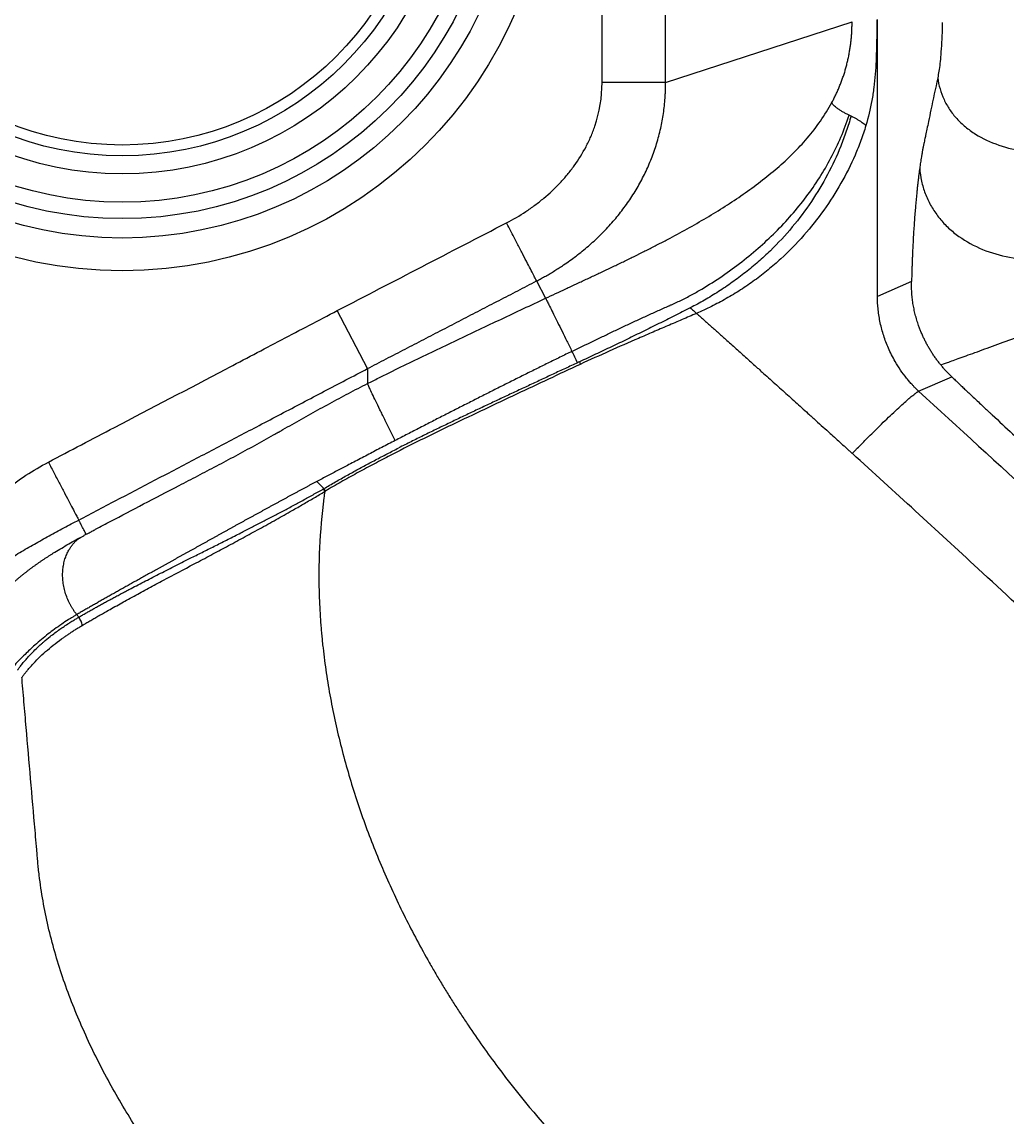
# Model space of a CAD drawing. Header units: inches. Extents: x 2 to 86, y -22 to 129.
# Drawn here: x 15.39 to 30.45, y 24.72 to 41.46 of the extents above; entities that cross this region are included whole.
import ezdxf

# ---------------------------------------------------------------- set-up
doc = ezdxf.new("R2010")
doc.units = ezdxf.units.IN
doc.header["$MEASUREMENT"] = 0
for name, color, linetype in [('1', 4, 'Continuous'), ('BDIM_CYAN', 4, 'Continuous'), ('DIM', 3, 'Continuous')]:
    doc.layers.add(name, color=color, linetype=linetype)

# ---------------------------------------------------------------- blocks, each defined once
blk = doc.blocks.new('1276401')
at = {"layer": '1'}
for p, q in [((-0.975, 0.125), (0.975, 0.125)), ((-0.975, -0.125), (0.975, -0.125))]:
    blk.add_line(p, q, dxfattribs=at)
at = {"layer": '1', "linetype": 'Continuous'}
for radius in [6.546, 6.046, 5.75, 4.625]:
    blk.add_circle((0, 0), radius, dxfattribs=at)
at = {"layer": '1', "color": 3, "linetype": 'Continuous'}
for radius in [5.5, 5.065, 4.791]:
    blk.add_circle((0, 0), radius, dxfattribs=at)
at = {"layer": '1'}
blk.add_circle((0, 0), 1.444, dxfattribs=at)
for start, end in [(172.6927, 187.3073), (352.6927, 7.3073)]:
    blk.add_arc((0, 0), 0.983, start, end, dxfattribs=at)
blk = doc.blocks.new('2026 RHYTHM')
at = {"layer": 'BDIM_CYAN', "color": 3}
for p, q in [((22.859, 39.552), (22.859, 45.186)), ((22.859, 39.552), (25.709, 40.476)), ((20.888, 36.517), (21.026, 36.253)), ((26.619, 36.508), (26.097, 36.279)), ((18.304, 35.177), (17.841, 36.063)), ((23.236, 36.106), (23.234, 36.105)), ((18.304, 35.177), (18.304, 34.948)), ((26.727, 34.83), (27.233, 35.053)), ((17.529, 33.451), (17.637, 33.343))]:
    blk.add_line(p, q, dxfattribs=at)
at = {"layer": 'BDIM_CYAN', "color": 3, "flags": 128}
for points in [[(21.888, 39.552), (21.888, 43.186), (21.888, 45.186)], [(21.544, 35.28), (21.529, 35.273), (21.514, 35.266)], [(17.637, 33.343), (17.633, 33.341), (17.627, 33.337)]]:
    blk.add_lwpolyline(points, dxfattribs=at)
at = {"layer": 'BDIM_CYAN', "color": 3}
for points, knots in [([(25.401, 39.244), (25.406, 39.254), (25.416, 39.273), (25.431, 39.302), (25.446, 39.331), (25.46, 39.36), (25.474, 39.389), (25.487, 39.419), (25.5, 39.449), (25.513, 39.479), (25.525, 39.509), (25.537, 39.54), (25.549, 39.57), (25.56, 39.601), (25.571, 39.632), (25.582, 39.663), (25.592, 39.695), (25.602, 39.726), (25.611, 39.758), (25.62, 39.79), (25.628, 39.822), (25.636, 39.854), (25.644, 39.886), (25.651, 39.919), (25.658, 39.951), (25.664, 39.984), (25.67, 40.017), (25.677, 40.059), (25.685, 40.11), (25.693, 40.171), (25.699, 40.232), (25.704, 40.293), (25.707, 40.354), (25.709, 40.415), (25.709, 40.456), (25.709, 40.476)], [0, 0, 0, 0, 0.025784, 0.051568, 0.077352, 0.103136, 0.128918, 0.154699, 0.180479, 0.206256, 0.232033, 0.257807, 0.283579, 0.30935, 0.33512, 0.360888, 0.386656, 0.412423, 0.438191, 0.463958, 0.489727, 0.515497, 0.541269, 0.567043, 0.59282, 0.618601, 0.644386, 0.670175, 0.717314, 0.764461, 0.811608, 0.858745, 0.905863, 0.952951, 1, 1, 1, 1]), ([(26.087, 40.507), (26.087, 40.437), (26.087, 40.298), (26.084, 40.089), (26.077, 39.881), (26.065, 39.676), (26.044, 39.473), (26.004, 39.209), (25.958, 39.017), (25.92, 38.892)], [0, 0, 0, 0, 0.1249912, 0.2499912, 0.3749912, 0.4999912, 0.6249912, 0.7499912, 0.9999912, 0.9999912, 0.9999912, 0.9999912]), ([(26.097, 36.279), (26.097, 36.314), (26.097, 36.402), (26.097, 36.536), (26.097, 36.677), (26.097, 36.812), (26.097, 36.96), (26.097, 37.136), (26.097, 37.349), (26.097, 37.596), (26.097, 37.866), (26.097, 38.136), (26.097, 38.403), (26.097, 38.662), (26.097, 38.914), (26.097, 39.177), (26.097, 39.43), (26.097, 39.666), (26.097, 39.843), (26.097, 40.036), (26.097, 40.253), (26.097, 40.43), (26.097, 40.513)], [0, 0, 0, 0, 0.0251728, 0.0625, 0.0950966, 0.125, 0.1580113, 0.1997321, 0.25, 0.308475, 0.375, 0.4413256, 0.5, 0.5635277, 0.625, 0.6788429, 0.75, 0.8042439, 0.8458972, 0.875, 0.9412057, 1, 1, 1, 1]), ([(27.087, 40.469), (27.087, 40.434), (27.086, 40.329), (27.079, 40.161), (27.067, 39.985), (27.053, 39.839), (27.037, 39.719), (27.025, 39.655), (27.019, 39.623)], [0, 0, 0, 0, 0.10403, 0.30962, 0.515191, 0.676798, 0.838397, 1, 1, 1, 1]), ([(20.428, 37.405), (20.53, 37.457), (20.628, 37.514), (20.77, 37.609), (20.817, 37.641), (20.909, 37.71), (20.954, 37.745), (21.085, 37.854), (21.168, 37.932), (21.285, 38.056), (21.322, 38.099), (21.395, 38.187), (21.43, 38.232), (21.53, 38.371), (21.59, 38.468), (21.669, 38.618), (21.694, 38.67), (21.727, 38.748), (21.738, 38.774), (21.759, 38.828), (21.768, 38.855), (21.851, 39.099), (21.888, 39.322), (21.888, 39.552)], [0, 0, 0, 0, 0.125, 0.125, 0.1875, 0.1875, 0.25, 0.25, 0.375, 0.375, 0.4375, 0.4375, 0.5, 0.5, 0.625, 0.625, 0.6875, 0.6875, 0.71875, 0.71875, 0.75, 0.75, 1, 1, 1, 1]), ([(20.888, 36.517), (20.899, 36.523), (20.923, 36.535), (20.958, 36.554), (20.992, 36.573), (21.027, 36.592), (21.062, 36.612), (21.096, 36.632), (21.13, 36.653), (21.165, 36.674), (21.199, 36.695), (21.232, 36.716), (21.266, 36.738), (21.354, 36.797), (21.494, 36.897), (21.678, 37.046), (21.854, 37.208), (22.019, 37.38), (22.174, 37.565), (22.314, 37.757), (22.44, 37.959), (22.551, 38.169), (22.646, 38.388), (22.725, 38.615), (22.786, 38.845), (22.822, 39.04), (22.842, 39.194), (22.851, 39.293), (22.855, 39.372), (22.858, 39.431), (22.859, 39.491), (22.859, 39.532), (22.859, 39.552)], [0, 0, 0, 0, 0.010351, 0.020724, 0.031117, 0.04153, 0.051962, 0.062413, 0.072882, 0.083367, 0.09387, 0.104388, 0.114922, 0.12547, 0.187027, 0.250859, 0.310976, 0.375497, 0.438061, 0.500825, 0.563184, 0.625404, 0.687817, 0.750629, 0.814885, 0.87514, 0.906227, 0.937346, 0.952736, 0.968309, 0.984064, 1, 1, 1, 1]), ([(22.859, 39.552), (22.833, 39.552), (22.788, 39.552), (22.668, 39.552), (22.592, 39.552), (22.418, 39.552), (22.319, 39.552), (22.11, 39.552), (21.999, 39.552), (21.888, 39.552)], [0, 0, 0, 0, 0.25, 0.25, 0.5, 0.5, 0.75, 0.75, 1, 1, 1, 1]), ([(27.019, 39.623), (26.984, 39.459), (26.937, 39.236), (26.882, 38.973), (26.855, 38.844), (26.835, 38.751), (26.821, 38.684), (26.813, 38.644), (26.807, 38.617), (26.803, 38.597), (26.796, 38.564), (26.788, 38.521), (26.779, 38.468), (26.77, 38.418), (26.763, 38.371), (26.756, 38.327), (26.749, 38.283), (26.745, 38.253), (26.743, 38.237)], [0, 0, 0, 0, 0.368475, 0.500003, 0.58947, 0.659204, 0.709204, 0.739471, 0.750004, 0.767986, 0.785718, 0.82143, 0.857111, 0.892856, 0.919621, 0.946392, 0.973181, 1, 1, 1, 1]), ([(27.019, 39.623), (27.026, 39.565), (27.05, 39.451), (27.111, 39.288), (27.197, 39.135), (27.307, 38.995), (27.44, 38.87), (27.644, 38.723), (27.945, 38.581), (28.36, 38.485), (28.81, 38.464), (29.276, 38.52), (29.582, 38.606), (29.732, 38.661)], [0, 0, 0, 0, 0.0625, 0.125, 0.1875, 0.25, 0.3125, 0.375, 0.5, 0.625, 0.75, 0.875, 1, 1, 1, 1]), ([(21.026, 36.253), (21.127, 36.3), (21.281, 36.372), (21.489, 36.469), (21.645, 36.542), (21.802, 36.615), (21.959, 36.69), (22.116, 36.764), (22.246, 36.827), (22.35, 36.878), (22.409, 36.907), (22.447, 36.926), (22.473, 36.939), (22.518, 36.962), (22.583, 36.994), (22.66, 37.033), (22.762, 37.085), (22.94, 37.178), (23.191, 37.313), (23.484, 37.481), (23.77, 37.656), (24.046, 37.84), (24.312, 38.033), (24.566, 38.239), (24.806, 38.46), (25.029, 38.698), (25.231, 38.958), (25.348, 39.146), (25.401, 39.244)], [0, 0, 0, 0, 0.0625, 0.09375, 0.125, 0.15625, 0.1875, 0.21875, 0.25, 0.265625, 0.28125, 0.285156, 0.289062, 0.296875, 0.3125, 0.328125, 0.34375, 0.375, 0.4375, 0.5, 0.5625, 0.625, 0.6875, 0.75, 0.8125, 0.875, 0.9375, 1, 1, 1, 1]), ([(25.666, 39.05), (25.659, 39.054), (25.644, 39.061), (25.613, 39.076), (25.575, 39.096), (25.532, 39.122), (25.491, 39.149), (25.455, 39.176), (25.426, 39.202), (25.407, 39.226), (25.402, 39.239), (25.401, 39.244)], [0, 0, 0, 0, 0.0625, 0.125, 0.25, 0.375, 0.5, 0.625, 0.75, 0.875, 1, 1, 1, 1]), ([(22.922, 36.14), (22.925, 36.142), (22.942, 36.149), (22.986, 36.169), (23.054, 36.2), (23.134, 36.24), (23.241, 36.295), (23.427, 36.399), (23.688, 36.563), (23.99, 36.78), (24.276, 37.013), (24.543, 37.261), (24.789, 37.524), (25.013, 37.8), (25.214, 38.09), (25.391, 38.395), (25.544, 38.714), (25.628, 38.937), (25.666, 39.05)], [0.2871429, 0.2871429, 0.2871429, 0.2871429, 0.2890625, 0.296875, 0.3125, 0.328125, 0.34375, 0.375, 0.4375, 0.5, 0.5625, 0.625, 0.6875, 0.75, 0.8125, 0.875, 0.9375, 1, 1, 1, 1]), ([(25.695, 39.037), (25.672, 38.959), (25.623, 38.803), (25.51, 38.501), (25.341, 38.138), (25.095, 37.726), (24.804, 37.338), (24.524, 37.035), (24.277, 36.808), (24.083, 36.646), (23.879, 36.494), (23.668, 36.352), (23.489, 36.243), (23.345, 36.163), (23.272, 36.125), (23.236, 36.106)], [0, 0, 0, 0, 0.0625, 0.125, 0.25, 0.375, 0.5, 0.625, 0.6875, 0.75, 0.8125, 0.875, 0.9375, 0.96875, 1, 1, 1, 1]), ([(25.666, 39.05), (25.667, 39.05), (25.671, 39.048), (25.679, 39.045), (25.687, 39.04), (25.693, 39.038), (25.695, 39.037)], [0.55925758, 0.55925758, 0.55925758, 0.55925758, 0.5625, 0.578125, 0.59375, 0.6030656, 0.6030656, 0.6030656, 0.6030656]), ([(25.695, 39.037), (25.696, 39.036), (25.701, 39.034), (25.707, 39.031), (25.724, 39.023), (25.752, 39.009), (25.79, 38.988), (25.828, 38.964), (25.864, 38.94), (25.895, 38.916), (25.913, 38.9), (25.92, 38.892)], [0.6030656, 0.6030656, 0.6030656, 0.6030656, 0.609375, 0.625, 0.6328125, 0.6875, 0.75, 0.8125, 0.875, 0.9375, 1, 1, 1, 1]), ([(25.92, 38.892), (25.897, 38.815), (25.846, 38.662), (25.727, 38.365), (25.546, 38.006), (25.285, 37.597), (24.979, 37.21), (24.685, 36.908), (24.427, 36.684), (24.222, 36.525), (24.007, 36.378), (23.786, 36.244), (23.597, 36.144), (23.446, 36.071), (23.37, 36.037), (23.332, 36.021)], [0, 0, 0, 0, 0.0625, 0.125, 0.25, 0.375, 0.5, 0.625, 0.6875, 0.75, 0.8125, 0.875, 0.9375, 0.96875, 1, 1, 1, 1]), ([(26.743, 38.237), (26.742, 38.229), (26.739, 38.212), (26.736, 38.187), (26.733, 38.162), (26.729, 38.136), (26.726, 38.11), (26.723, 38.083), (26.72, 38.057), (26.716, 38.03), (26.713, 38.002), (26.71, 37.975), (26.707, 37.947), (26.704, 37.919), (26.701, 37.891), (26.692, 37.806), (26.679, 37.659), (26.662, 37.444), (26.647, 37.219), (26.638, 37.043), (26.633, 36.92), (26.63, 36.852), (26.627, 36.784), (26.625, 36.716), (26.623, 36.647), (26.621, 36.578), (26.619, 36.531), (26.619, 36.508)], [0, 0, 0, 0, 0.017808, 0.035614, 0.053422, 0.071233, 0.08905, 0.106875, 0.12471, 0.142557, 0.16042, 0.178299, 0.196198, 0.214118, 0.232062, 0.250031, 0.374841, 0.500002, 0.625014, 0.749974, 0.785775, 0.82152, 0.857225, 0.892909, 0.928588, 0.964279, 1, 1, 1, 1]), ([(26.743, 38.237), (26.748, 38.172), (26.767, 38.041), (26.823, 37.853), (26.906, 37.674), (27.014, 37.509), (27.146, 37.358), (27.35, 37.181), (27.649, 37.006), (28.059, 36.876), (28.498, 36.83), (28.947, 36.867), (29.24, 36.946), (29.382, 36.997)], [0, 0, 0, 0, 0.0625, 0.125, 0.1875, 0.25, 0.3125, 0.375, 0.5, 0.625, 0.75, 0.875, 1, 1, 1, 1]), ([(17.841, 36.063), (18.272, 36.288), (18.703, 36.511), (19.566, 36.958), (19.997, 37.182), (20.428, 37.405)], [0, 0, 0, 0, 0.5, 0.5, 1, 1, 1, 1]), ([(20.888, 36.517), (20.887, 36.518), (20.883, 36.526), (20.87, 36.551), (20.861, 36.569), (20.837, 36.615), (20.823, 36.643), (20.789, 36.708), (20.77, 36.745), (20.727, 36.827), (20.704, 36.871), (20.655, 36.967), (20.629, 37.018), (20.574, 37.124), (20.545, 37.178), (20.487, 37.291), (20.458, 37.348), (20.428, 37.405)], [0, 0, 0, 0, 0.125, 0.125, 0.25, 0.25, 0.375, 0.375, 0.5, 0.5, 0.625, 0.625, 0.75, 0.75, 0.875, 0.875, 1, 1, 1, 1]), ([(18.304, 35.177), (18.399, 35.226), (18.59, 35.326), (18.877, 35.475), (19.164, 35.624), (19.452, 35.773), (19.739, 35.922), (20.026, 36.071), (20.313, 36.219), (20.6, 36.368), (20.792, 36.467), (20.888, 36.517)], [0, 0, 0, 0, 0.111111, 0.222223, 0.333335, 0.444446, 0.555557, 0.666667, 0.777778, 0.888889, 1, 1, 1, 1]), ([(27.066, 35.233), (27.06, 35.24), (27.048, 35.255), (27.03, 35.278), (27.012, 35.301), (26.995, 35.325), (26.978, 35.348), (26.962, 35.372), (26.946, 35.396), (26.93, 35.42), (26.914, 35.445), (26.899, 35.47), (26.885, 35.495), (26.87, 35.52), (26.856, 35.545), (26.842, 35.571), (26.829, 35.597), (26.816, 35.623), (26.804, 35.649), (26.792, 35.675), (26.78, 35.702), (26.768, 35.728), (26.757, 35.755), (26.747, 35.782), (26.736, 35.809), (26.72, 35.855), (26.699, 35.919), (26.675, 36.003), (26.656, 36.088), (26.64, 36.174), (26.629, 36.26), (26.623, 36.331), (26.62, 36.387), (26.618, 36.427), (26.618, 36.468), (26.619, 36.495), (26.619, 36.508)], [0, 0, 0, 0, 0.020986, 0.041972, 0.062958, 0.083945, 0.104931, 0.125918, 0.146905, 0.167892, 0.188879, 0.209865, 0.230852, 0.251839, 0.272825, 0.293811, 0.314797, 0.335784, 0.35677, 0.377756, 0.398742, 0.419729, 0.440716, 0.461703, 0.48269, 0.503678, 0.566637, 0.629586, 0.692537, 0.755494, 0.818448, 0.881401, 0.911051, 0.940701, 0.970351, 1, 1, 1, 1]), ([(18.304, 34.948), (18.36, 34.977), (18.474, 35.034), (18.701, 35.147), (18.985, 35.286), (19.327, 35.45), (19.782, 35.667), (20.349, 35.935), (20.801, 36.147), (21.026, 36.253)], [0, 0, 0, 0, 0.0625, 0.125, 0.25, 0.375, 0.5, 0.75, 1, 1, 1, 1]), ([(21.026, 36.253), (21.026, 36.251), (21.033, 36.238), (21.057, 36.189), (21.096, 36.112), (21.146, 36.011), (21.206, 35.889), (21.275, 35.751), (21.337, 35.625), (21.389, 35.52), (21.415, 35.467), (21.428, 35.44)], [0, 0, 0, 0, 0.125, 0.25, 0.375, 0.5, 0.625, 0.75, 0.875, 0.9375, 1, 1, 1, 1]), ([(26.727, 34.83), (26.721, 34.836), (26.71, 34.847), (26.693, 34.863), (26.677, 34.879), (26.661, 34.895), (26.647, 34.911), (26.622, 34.937), (26.587, 34.976), (26.525, 35.051), (26.449, 35.152), (26.374, 35.273), (26.313, 35.385), (26.251, 35.516), (26.19, 35.679), (26.146, 35.843), (26.122, 35.975), (26.11, 36.058), (26.104, 36.125), (26.1, 36.174), (26.098, 36.226), (26.097, 36.261), (26.097, 36.279)], [0, 0, 0, 0, 0.014847, 0.02932, 0.04341, 0.057113, 0.070426, 0.083348, 0.124178, 0.166693, 0.263912, 0.357159, 0.42908, 0.500024, 0.625471, 0.749967, 0.812124, 0.874978, 0.90468, 0.935395, 0.967158, 1, 1, 1, 1]), ([(14.434, 34.277), (15.002, 34.574), (15.57, 34.871), (16.422, 35.319), (16.705, 35.468), (17.131, 35.692), (17.273, 35.766), (17.557, 35.915), (17.699, 35.989), (17.841, 36.063)], [0, 0, 0, 0, 0.5, 0.5, 0.75, 0.75, 0.875, 0.875, 1, 1, 1, 1]), ([(21.428, 35.44), (21.536, 35.492), (21.697, 35.571), (21.913, 35.675), (22.075, 35.752), (22.237, 35.829), (22.4, 35.905), (22.563, 35.98), (22.699, 36.042), (22.809, 36.09), (22.87, 36.118), (22.908, 36.134), (22.918, 36.139), (22.922, 36.14)], [0, 0, 0, 0, 0.0625, 0.09375, 0.125, 0.15625, 0.1875, 0.21875, 0.25, 0.265625, 0.28125, 0.2851562, 0.2871429, 0.2871429, 0.2871429, 0.2871429]), ([(23.234, 36.105), (23.194, 36.085), (23.115, 36.044), (22.995, 35.984), (22.876, 35.924), (22.756, 35.864), (22.636, 35.804), (22.516, 35.745), (22.396, 35.686), (22.275, 35.627), (22.154, 35.569), (22.033, 35.511), (21.911, 35.453), (21.789, 35.395), (21.667, 35.337), (21.585, 35.299), (21.544, 35.28)], [0, 0, 0, 0, 0.071435, 0.142872, 0.214309, 0.285744, 0.357178, 0.428608, 0.500034, 0.571458, 0.642878, 0.714298, 0.785718, 0.857141, 0.928567, 1, 1, 1, 1]), ([(23.332, 36.021), (23.295, 36.005), (23.222, 35.973), (23.075, 35.909), (22.89, 35.83), (22.667, 35.735), (22.37, 35.607), (21.999, 35.445), (21.702, 35.311), (21.554, 35.242)], [0, 0, 0, 0, 0.0625, 0.125, 0.25, 0.375, 0.5, 0.75, 1, 1, 1, 1]), ([(23.332, 36.021), (23.337, 36.017), (23.362, 35.995), (23.428, 35.936), (23.529, 35.845), (23.652, 35.736), (23.787, 35.615), (23.937, 35.481), (24.101, 35.334), (24.211, 35.236), (24.266, 35.186)], [0, 0, 0, 0, 0.01458, 0.080275, 0.211664, 0.340663, 0.474443, 0.647906, 0.823129, 1, 1, 1, 1]), ([(27.066, 35.233), (27.076, 35.236), (27.103, 35.246), (27.167, 35.269), (27.253, 35.301), (27.359, 35.339), (27.483, 35.384), (27.669, 35.452), (27.932, 35.548), (28.212, 35.65), (28.383, 35.712), (28.433, 35.73)], [0, 0, 0, 0, 0.0625, 0.125, 0.1875, 0.25, 0.3125, 0.375, 0.5, 0.625, 0.6768224, 0.6768224, 0.6768224, 0.6768224]), ([(21.428, 35.44), (21.398, 35.425), (21.336, 35.395), (21.244, 35.35), (21.151, 35.305), (21.059, 35.259), (20.966, 35.213), (20.874, 35.168), (20.781, 35.122), (20.689, 35.076), (20.596, 35.03), (20.504, 34.983), (20.411, 34.937), (20.318, 34.891), (20.226, 34.844), (20.133, 34.797), (20.04, 34.75), (19.947, 34.703), (19.855, 34.656), (19.762, 34.609), (19.669, 34.562), (19.576, 34.515), (19.451, 34.451), (19.294, 34.37), (19.104, 34.273), (18.915, 34.175), (18.788, 34.11), (18.725, 34.077)], [0, 0, 0, 0, 0.034307, 0.068614, 0.102921, 0.137228, 0.171534, 0.205841, 0.240148, 0.274455, 0.308762, 0.343068, 0.377375, 0.411682, 0.445989, 0.480296, 0.514603, 0.54891, 0.583217, 0.617524, 0.651831, 0.686137, 0.720444, 0.790333, 0.860222, 0.930111, 1, 1, 1, 1]), ([(13.889, 32.862), (13.991, 32.916), (14.195, 33.023), (14.502, 33.184), (14.809, 33.345), (15.115, 33.505), (15.422, 33.666), (15.729, 33.826), (16.035, 33.987), (16.342, 34.148), (16.657, 34.313), (16.979, 34.482), (17.31, 34.656), (17.641, 34.83), (17.972, 35.004), (18.193, 35.119), (18.304, 35.177)], [0, 0, 0, 0, 0.069445, 0.138889, 0.208333, 0.277778, 0.347223, 0.416668, 0.486111, 0.555556, 0.625, 0.699999, 0.775001, 0.850002, 0.925, 1, 1, 1, 1]), ([(21.554, 35.242), (21.23, 35.091), (20.905, 34.939), (20.416, 34.709), (20.253, 34.632), (19.926, 34.476), (19.762, 34.398), (19.435, 34.241), (19.272, 34.161), (18.945, 34), (18.783, 33.917), (18.54, 33.792), (18.459, 33.749), (18.298, 33.664), (18.217, 33.62), (18.057, 33.533), (17.977, 33.488), (17.818, 33.398), (17.739, 33.352), (17.66, 33.305)], [0, 0, 0, 0, 0.25, 0.25, 0.375, 0.375, 0.5, 0.5, 0.625, 0.625, 0.75, 0.75, 0.8125, 0.8125, 0.875, 0.875, 0.9375, 0.9375, 1, 1, 1, 1]), ([(21.514, 35.266), (21.483, 35.252), (21.421, 35.223), (21.327, 35.179), (21.233, 35.136), (21.139, 35.092), (21.045, 35.048), (20.951, 35.004), (20.857, 34.96), (20.763, 34.916), (20.669, 34.872), (20.574, 34.828), (20.48, 34.784), (20.386, 34.74), (20.291, 34.695), (20.197, 34.651), (20.102, 34.606), (20.008, 34.562), (19.913, 34.517), (19.819, 34.472), (19.724, 34.427), (19.63, 34.382), (19.535, 34.336), (19.441, 34.291), (19.346, 34.245), (19.252, 34.199), (19.157, 34.153), (19.063, 34.106), (18.969, 34.059), (18.875, 34.012), (18.812, 33.981), (18.781, 33.965)], [0, 0, 0, 0, 0.034482, 0.068964, 0.103446, 0.137929, 0.172411, 0.206893, 0.241376, 0.275859, 0.310342, 0.344825, 0.379309, 0.413792, 0.448276, 0.48276, 0.517244, 0.551728, 0.586212, 0.620696, 0.655181, 0.689665, 0.724149, 0.758632, 0.793115, 0.827598, 0.862079, 0.896561, 0.931041, 0.965521, 1, 1, 1, 1]), ([(24.266, 35.186), (24.281, 35.173), (24.311, 35.145), (24.342, 35.118), (24.357, 35.104)], [0, 0, 0, 0, 0.499612, 1, 1, 1, 1]), ([(27.233, 35.053), (27.226, 35.059), (27.213, 35.072), (27.194, 35.091), (27.175, 35.11), (27.156, 35.13), (27.137, 35.15), (27.119, 35.17), (27.101, 35.191), (27.083, 35.212), (27.072, 35.226), (27.066, 35.233)], [0, 0, 0, 0, 0.1110984, 0.2222047, 0.3333168, 0.4444328, 0.5555508, 0.6666686, 0.7777841, 0.8888953, 1, 1, 1, 1]), ([(24.357, 35.104), (24.39, 35.075), (24.455, 35.016), (24.553, 34.928), (24.65, 34.841), (24.747, 34.753), (24.844, 34.666), (24.94, 34.58), (25.043, 34.486), (25.153, 34.387), (25.266, 34.285), (25.396, 34.168), (25.516, 34.058), (25.615, 33.969), (25.664, 33.924), (25.689, 33.901), (25.703, 33.888), (25.71, 33.882), (25.714, 33.879)], [0, 0, 0, 0, 0.0724699, 0.1445484, 0.2162823, 0.2877031, 0.3588415, 0.4296967, 0.5002609, 0.5877179, 0.6710628, 0.7502187, 0.8751432, 0.9375906, 0.9688104, 0.9844193, 0.9922235, 1, 1, 1, 1]), ([(27.233, 35.053), (27.251, 35.036), (27.287, 35.001), (27.34, 34.951), (27.392, 34.902), (27.443, 34.853), (27.493, 34.806), (27.552, 34.751), (27.62, 34.687), (27.686, 34.625), (27.741, 34.573), (27.782, 34.535), (27.819, 34.5), (27.945, 34.383), (28.164, 34.179), (28.372, 33.985), (28.476, 33.888)], [0, 0, 0, 0, 0.044202, 0.087387, 0.129559, 0.170717, 0.210863, 0.249999, 0.313273, 0.374999, 0.409726, 0.446427, 0.473213, 0.499999, 0.749999, 1, 1, 1, 1]), ([(16.951, 34.211), (16.971, 34.222), (17.038, 34.26), (17.153, 34.324), (17.295, 34.405), (17.438, 34.485), (17.581, 34.565), (17.725, 34.644), (17.868, 34.722), (18.013, 34.799), (18.158, 34.874), (18.255, 34.924), (18.304, 34.948)], [0.7058181, 0.7058181, 0.7058181, 0.7058181, 0.71875, 0.75, 0.78125, 0.8125, 0.84375, 0.875, 0.90625, 0.9375, 0.96875, 1, 1, 1, 1]), ([(18.725, 34.077), (18.698, 34.133), (18.657, 34.216), (18.604, 34.323), (18.565, 34.402), (18.528, 34.477), (18.481, 34.573), (18.428, 34.683), (18.374, 34.794), (18.334, 34.879), (18.313, 34.924), (18.306, 34.941), (18.304, 34.946), (18.304, 34.948), (18.304, 34.948), (18.304, 34.948)], [0, 0, 0, 0, 0.125, 0.1875, 0.25, 0.3125, 0.375, 0.5, 0.625, 0.75, 0.875, 0.9375, 0.96875, 0.984375, 1, 1, 1, 1]), ([(25.714, 33.879), (25.717, 33.882), (25.723, 33.889), (25.735, 33.902), (25.757, 33.925), (25.802, 33.971), (25.867, 34.038), (25.948, 34.119), (26.037, 34.208), (26.136, 34.306), (26.242, 34.409), (26.349, 34.51), (26.447, 34.601), (26.53, 34.675), (26.583, 34.721), (26.617, 34.75), (26.641, 34.769), (26.661, 34.785), (26.676, 34.797), (26.685, 34.804), (26.693, 34.809), (26.701, 34.815), (26.708, 34.82), (26.715, 34.824), (26.722, 34.827), (26.725, 34.829), (26.727, 34.83)], [0, 0, 0, 0, 0.007869, 0.015749, 0.031496, 0.062987, 0.12572, 0.186489, 0.250479, 0.329795, 0.412899, 0.500417, 0.592804, 0.675935, 0.749883, 0.777769, 0.812498, 0.849384, 0.875128, 0.890269, 0.906295, 0.923214, 0.941039, 0.959781, 0.979441, 1, 1, 1, 1]), ([(26.727, 34.83), (27.339, 34.274), (28.673, 33.052), (30.719, 31.148), (32.5, 29.462), (33.601, 28.406), (34.04, 27.983), (34.154, 27.872), (34.225, 27.805), (34.251, 27.779)], [0.0842936, 0.0842936, 0.0842936, 0.0842936, 0.2956824, 0.5456824, 0.7956824, 0.9206824, 0.9363074, 0.9519324, 0.9613888, 0.9613888, 0.9613888, 0.9613888]), ([(14.003, 32.644), (14.014, 32.65), (14.043, 32.665), (14.09, 32.69), (14.203, 32.751), (14.455, 32.884), (14.874, 33.104), (15.329, 33.34), (15.708, 33.538), (15.997, 33.689), (16.24, 33.819), (16.434, 33.923), (16.579, 34.003), (16.723, 34.083), (16.843, 34.15), (16.919, 34.193), (16.947, 34.208), (16.951, 34.211)], [0.0220818, 0.0220818, 0.0220818, 0.0220818, 0.03125, 0.046875, 0.0625, 0.125, 0.25, 0.375, 0.4375, 0.5, 0.5625, 0.59375, 0.625, 0.65625, 0.6875, 0.703125, 0.7058181, 0.7058181, 0.7058181, 0.7058181]), ([(18.725, 34.077), (18.692, 34.06), (18.624, 34.025), (18.523, 33.972), (18.422, 33.92), (18.321, 33.867), (18.22, 33.814), (18.119, 33.761), (17.997, 33.698), (17.855, 33.623), (17.692, 33.537), (17.583, 33.48), (17.529, 33.451)], [0, 0, 0, 0, 0.084498, 0.168995, 0.253493, 0.33799, 0.422487, 0.506984, 0.591481, 0.727654, 0.863828, 1, 1, 1, 1]), ([(17.637, 33.343), (17.666, 33.36), (17.724, 33.394), (17.811, 33.444), (17.898, 33.494), (17.985, 33.543), (18.073, 33.591), (18.16, 33.64), (18.249, 33.687), (18.337, 33.734), (18.425, 33.781), (18.514, 33.828), (18.603, 33.874), (18.692, 33.919), (18.751, 33.95), (18.781, 33.965)], [0, 0, 0, 0, 0.076925, 0.153854, 0.230782, 0.307706, 0.384628, 0.461549, 0.538469, 0.61539, 0.692311, 0.769233, 0.846155, 0.923077, 1, 1, 1, 1]), ([(34.379, 25.715), (34.32, 25.773), (34.168, 25.922), (33.968, 26.116), (33.782, 26.298), (33.642, 26.434), (33.501, 26.57), (33.033, 27.024), (31.856, 28.158), (29.951, 29.968), (27.772, 31.999), (26.356, 33.296), (25.714, 33.879)], [0.011278, 0.011278, 0.011278, 0.011278, 0.03125, 0.0625, 0.078125, 0.09375, 0.109375, 0.125, 0.25, 0.5, 0.75, 0.9569468, 0.9569468, 0.9569468, 0.9569468]), ([(10.41, 29.312), (10.447, 29.42), (10.53, 29.652), (10.661, 30.007), (10.806, 30.376), (10.934, 30.68), (11.028, 30.892), (11.083, 31.012), (11.126, 31.101), (11.169, 31.19), (11.213, 31.279), (11.258, 31.367), (11.303, 31.455), (11.35, 31.543), (11.414, 31.659), (11.496, 31.802), (11.599, 31.971), (11.742, 32.193), (11.934, 32.462), (12.185, 32.769), (12.46, 33.056), (12.758, 33.318), (13.079, 33.551), (13.307, 33.685), (13.424, 33.747)], [0.1335542, 0.1335542, 0.1335542, 0.1335542, 0.1875, 0.25, 0.3125, 0.375, 0.40625, 0.421875, 0.4375, 0.453125, 0.46875, 0.484375, 0.5, 0.515625, 0.53125, 0.5625, 0.59375, 0.625, 0.6875, 0.75, 0.8125, 0.875, 0.9375, 1, 1, 1, 1]), ([(17.529, 33.451), (17.515, 33.444), (17.489, 33.43), (17.448, 33.409), (17.408, 33.387), (17.368, 33.366), (17.328, 33.344), (17.288, 33.323), (17.248, 33.301), (17.207, 33.28), (17.167, 33.258), (17.127, 33.236), (17.087, 33.214), (17.047, 33.193), (17.006, 33.171), (16.966, 33.149), (16.926, 33.127), (16.886, 33.105), (16.846, 33.083), (16.805, 33.061), (16.765, 33.039), (16.725, 33.017), (16.685, 32.995), (16.645, 32.973), (16.605, 32.951), (16.565, 32.929), (16.525, 32.907), (16.485, 32.885), (16.445, 32.864), (16.405, 32.842), (16.365, 32.82), (16.326, 32.798), (16.286, 32.776), (16.246, 32.754), (16.207, 32.732), (16.167, 32.71), (16.128, 32.688), (16.088, 32.666), (16.049, 32.645), (16.01, 32.623), (15.971, 32.601), (15.932, 32.579), (15.893, 32.558), (15.854, 32.536), (15.815, 32.515), (15.776, 32.493), (15.738, 32.472), (15.699, 32.45), (15.661, 32.429), (15.623, 32.408), (15.584, 32.387), (15.546, 32.365), (15.508, 32.344), (15.471, 32.323), (15.433, 32.302), (15.395, 32.282), (15.358, 32.261), (15.321, 32.24), (15.284, 32.22), (15.247, 32.199), (15.21, 32.179), (15.173, 32.158), (15.136, 32.138), (15.1, 32.118), (15.064, 32.097), (15.028, 32.077), (14.992, 32.057), (14.956, 32.038), (14.92, 32.018), (14.885, 31.998), (14.85, 31.978), (14.815, 31.959), (14.78, 31.939), (14.745, 31.92), (14.711, 31.901), (14.676, 31.881), (14.632, 31.856), (14.577, 31.826), (14.513, 31.79), (14.449, 31.754), (14.386, 31.718), (14.324, 31.683), (14.263, 31.649), (14.203, 31.614), (14.143, 31.58), (14.084, 31.547), (14.026, 31.513), (13.969, 31.481), (13.913, 31.448), (13.876, 31.427), (13.858, 31.416)], [0, 0, 0, 0, 0.01, 0.02, 0.030001, 0.040002, 0.050002, 0.060003, 0.070004, 0.080004, 0.090004, 0.100004, 0.110004, 0.120003, 0.130002, 0.140001, 0.15, 0.159999, 0.169999, 0.179998, 0.189997, 0.199997, 0.209997, 0.219997, 0.229997, 0.239997, 0.249996, 0.259995, 0.269994, 0.279992, 0.28999, 0.299988, 0.309985, 0.319983, 0.329981, 0.339979, 0.349978, 0.359977, 0.369977, 0.379977, 0.389978, 0.399979, 0.40998, 0.419982, 0.429984, 0.439986, 0.449989, 0.459991, 0.469993, 0.479995, 0.489997, 0.499999, 0.51, 0.52, 0.530001, 0.540001, 0.550001, 0.560001, 0.570002, 0.580002, 0.590002, 0.600002, 0.610002, 0.620002, 0.630002, 0.640003, 0.650003, 0.660003, 0.670004, 0.680004, 0.690004, 0.700004, 0.710004, 0.720003, 0.730003, 0.740002, 0.750001, 0.76923, 0.78846, 0.807689, 0.826919, 0.84615, 0.865381, 0.884612, 0.903843, 0.923075, 0.942307, 0.961538, 0.980769, 1, 1, 1, 1]), ([(13.888, 31.377), (13.897, 31.382), (13.916, 31.393), (13.944, 31.409), (13.972, 31.425), (14.001, 31.442), (14.03, 31.458), (14.059, 31.474), (14.088, 31.491), (14.118, 31.507), (14.147, 31.524), (14.177, 31.541), (14.207, 31.557), (14.238, 31.574), (14.269, 31.591), (14.299, 31.608), (14.33, 31.625), (14.362, 31.642), (14.393, 31.659), (14.425, 31.676), (14.457, 31.693), (14.489, 31.71), (14.522, 31.728), (14.555, 31.745), (14.588, 31.763), (14.621, 31.78), (14.654, 31.798), (14.749, 31.847), (14.908, 31.93), (15.137, 32.047), (15.372, 32.166), (15.592, 32.277), (15.797, 32.379), (15.984, 32.473), (16.173, 32.568), (16.327, 32.646), (16.444, 32.705), (16.523, 32.746), (16.602, 32.787), (16.681, 32.828), (16.761, 32.869), (16.84, 32.91), (16.919, 32.952), (16.998, 32.993), (17.077, 33.035), (17.156, 33.077), (17.235, 33.12), (17.313, 33.163), (17.392, 33.206), (17.47, 33.249), (17.549, 33.293), (17.601, 33.322), (17.627, 33.337)], [0, 0, 0, 0, 0.0096909, 0.0193742, 0.0290505, 0.0387203, 0.0483842, 0.0580428, 0.0676965, 0.0773461, 0.0869919, 0.0966347, 0.106275, 0.1159133, 0.1255503, 0.1351865, 0.1448233, 0.1544617, 0.1641031, 0.1737487, 0.1833998, 0.1930576, 0.202722, 0.2123913, 0.222064, 0.2317386, 0.2414134, 0.2510869, 0.3138169, 0.3761326, 0.4382426, 0.5003529, 0.5470624, 0.5940284, 0.6411608, 0.688211, 0.7077395, 0.7272248, 0.7466801, 0.7661178, 0.7855449, 0.8049658, 0.8243851, 0.8438074, 0.863239, 0.8826862, 0.9021549, 0.9216504, 0.9411776, 0.9607417, 0.9803476, 1, 1, 1, 1]), ([(13.943, 31.251), (13.952, 31.257), (13.971, 31.268), (13.999, 31.285), (14.028, 31.302), (14.058, 31.319), (14.088, 31.337), (14.119, 31.355), (14.151, 31.373), (14.183, 31.392), (14.216, 31.411), (14.25, 31.43), (14.284, 31.449), (14.339, 31.48), (14.418, 31.525), (14.518, 31.58), (14.625, 31.639), (14.732, 31.698), (14.845, 31.759), (14.993, 31.839), (15.258, 31.981), (15.577, 32.15), (15.902, 32.323), (16.152, 32.457), (16.399, 32.59), (16.653, 32.728), (16.903, 32.867), (17.098, 32.977), (17.236, 33.056), (17.32, 33.104), (17.403, 33.153), (17.486, 33.202), (17.568, 33.25), (17.622, 33.283), (17.649, 33.299)], [0, 0, 0, 0, 0.009683, 0.019498, 0.029445, 0.039521, 0.049728, 0.060063, 0.070527, 0.081119, 0.091837, 0.102682, 0.113652, 0.124747, 0.154809, 0.187244, 0.216172, 0.250092, 0.281545, 0.312869, 0.375205, 0.499369, 0.564779, 0.624445, 0.688222, 0.749654, 0.813385, 0.874294, 0.89551, 0.916616, 0.937615, 0.95851, 0.979304, 1, 1, 1, 1]), ([(17.649, 33.299), (17.645, 33.266), (17.607, 32.981), (17.558, 32.441), (17.556, 31.866), (17.574, 31.482), (17.584, 31.322), (17.594, 31.194), (17.603, 31.099), (17.612, 31.003), (17.633, 30.811), (17.67, 30.524), (17.755, 30.015), (17.895, 29.384), (18.111, 28.636), (18.375, 27.901), (18.681, 27.182), (18.971, 26.597), (19.19, 26.196), (19.304, 25.997), (19.37, 25.885), (19.42, 25.801), (19.471, 25.717), (19.522, 25.633), (19.574, 25.55), (19.644, 25.439), (19.732, 25.302), (19.949, 24.975), (20.441, 24.282), (21.278, 23.275), (22.205, 22.355), (22.996, 21.677), (23.509, 21.279), (23.931, 20.977), (24.252, 20.758), (24.579, 20.548), (24.91, 20.346), (25.247, 20.154), (25.701, 19.91), (26.28, 19.628), (26.99, 19.33), (27.713, 19.076), (28.449, 18.866), (29.007, 18.745), (29.381, 18.681), (29.537, 18.657), (29.662, 18.639), (29.756, 18.627), (29.849, 18.615), (29.928, 18.606), (30.022, 18.596), (30.147, 18.584), (30.382, 18.564), (30.808, 18.541), (31.171, 18.541), (31.408, 18.551)], [0.0583442, 0.0583442, 0.0583442, 0.0583442, 0.0625, 0.09375, 0.125, 0.1328125, 0.140625, 0.1445312, 0.1484375, 0.1523438, 0.15625, 0.171875, 0.1875, 0.21875, 0.25, 0.28125, 0.3125, 0.34375, 0.359375, 0.3671875, 0.3710938, 0.375, 0.3789062, 0.3828125, 0.3867188, 0.390625, 0.3984375, 0.40625, 0.4375, 0.5, 0.5625, 0.59375, 0.625, 0.640625, 0.65625, 0.671875, 0.6875, 0.703125, 0.71875, 0.75, 0.78125, 0.8125, 0.84375, 0.875, 0.8828125, 0.890625, 0.8945312, 0.8984375, 0.9023438, 0.90625, 0.9082031, 0.9140625, 0.921875, 0.9375, 0.9671985, 0.9671985, 0.9671985, 0.9671985]), ([(11.402, 30.755), (11.406, 30.765), (11.415, 30.785), (11.428, 30.815), (11.441, 30.845), (11.455, 30.874), (11.469, 30.903), (11.483, 30.932), (11.498, 30.961), (11.514, 30.99), (11.529, 31.018), (11.545, 31.046), (11.562, 31.075), (11.579, 31.102), (11.596, 31.13), (11.613, 31.157), (11.631, 31.185), (11.649, 31.212), (11.668, 31.238), (11.687, 31.265), (11.706, 31.291), (11.725, 31.317), (11.745, 31.343), (11.765, 31.369), (11.786, 31.394), (11.806, 31.419), (11.827, 31.444), (11.849, 31.469), (11.87, 31.493), (11.892, 31.517), (11.914, 31.541), (11.936, 31.565), (11.959, 31.588), (11.982, 31.611), (12.005, 31.634), (12.028, 31.657), (12.051, 31.68), (12.075, 31.702), (12.099, 31.724), (12.123, 31.746), (12.147, 31.768), (12.172, 31.79), (12.197, 31.811), (12.221, 31.832), (12.246, 31.853), (12.272, 31.874), (12.297, 31.894), (12.323, 31.914), (12.348, 31.935), (12.374, 31.955), (12.4, 31.974), (12.426, 31.994), (12.478, 32.032), (12.556, 32.088), (12.662, 32.161), (12.769, 32.231), (12.878, 32.299), (12.987, 32.365), (13.098, 32.431), (13.21, 32.494), (13.322, 32.557), (13.435, 32.619), (13.548, 32.681), (13.661, 32.742), (13.775, 32.802), (13.851, 32.842), (13.889, 32.862)], [0, 0, 0, 0, 0.009804, 0.019608, 0.029412, 0.039215, 0.049019, 0.058824, 0.068628, 0.078433, 0.088237, 0.098042, 0.107847, 0.117652, 0.127456, 0.137261, 0.147065, 0.15687, 0.166674, 0.176478, 0.186282, 0.196086, 0.205889, 0.215692, 0.225495, 0.235297, 0.245098, 0.254898, 0.264697, 0.274495, 0.284294, 0.294092, 0.303891, 0.31369, 0.32349, 0.33329, 0.343091, 0.352894, 0.362697, 0.372501, 0.382307, 0.392113, 0.40192, 0.411728, 0.421537, 0.431346, 0.441156, 0.450966, 0.460775, 0.470584, 0.480391, 0.490198, 0.500004, 0.538461, 0.576913, 0.615368, 0.653826, 0.692289, 0.730756, 0.769223, 0.807687, 0.846147, 0.884608, 0.923071, 0.961536, 1, 1, 1, 1]), ([(14.003, 32.644), (14.002, 32.645), (14, 32.65), (13.993, 32.663), (13.982, 32.685), (13.966, 32.715), (13.947, 32.751), (13.93, 32.784), (13.915, 32.812), (13.904, 32.833), (13.898, 32.846), (13.892, 32.856), (13.89, 32.86), (13.889, 32.862)], [0, 0, 0, 0, 0.01912, 0.065654, 0.17305, 0.324026, 0.480912, 0.663684, 0.788773, 0.865735, 0.942704, 0.971373, 1, 1, 1, 1]), ([(12.408, 31.41), (12.416, 31.42), (12.432, 31.44), (12.458, 31.47), (12.484, 31.499), (12.51, 31.529), (12.536, 31.558), (12.563, 31.587), (12.59, 31.617), (12.618, 31.646), (12.646, 31.675), (12.674, 31.704), (12.703, 31.732), (12.732, 31.761), (12.761, 31.789), (12.791, 31.817), (12.821, 31.845), (12.852, 31.873), (12.883, 31.901), (12.914, 31.928), (12.946, 31.955), (12.978, 31.982), (13.011, 32.009), (13.043, 32.035), (13.076, 32.061), (13.11, 32.087), (13.143, 32.113), (13.177, 32.138), (13.212, 32.163), (13.246, 32.188), (13.281, 32.212), (13.316, 32.236), (13.351, 32.26), (13.387, 32.284), (13.423, 32.307), (13.459, 32.33), (13.518, 32.368), (13.601, 32.418), (13.709, 32.481), (13.817, 32.543), (13.89, 32.583), (13.926, 32.602)], [0, 0, 0, 0, 0.021425, 0.042852, 0.06428, 0.085708, 0.107137, 0.128567, 0.149997, 0.171427, 0.192857, 0.214287, 0.235717, 0.257146, 0.278575, 0.300003, 0.321431, 0.342859, 0.364287, 0.385715, 0.407143, 0.428571, 0.449999, 0.471427, 0.492855, 0.514283, 0.535711, 0.557139, 0.578567, 0.599995, 0.621424, 0.642853, 0.664283, 0.685712, 0.707142, 0.728571, 0.75, 0.812499, 0.874999, 0.937501, 1, 1, 1, 1]), ([(13.858, 31.416), (13.854, 31.421), (13.847, 31.43), (13.837, 31.445), (13.826, 31.459), (13.816, 31.474), (13.807, 31.489), (13.797, 31.504), (13.788, 31.519), (13.779, 31.534), (13.77, 31.549), (13.762, 31.564), (13.742, 31.603), (13.712, 31.667), (13.68, 31.757), (13.658, 31.848), (13.645, 31.937), (13.641, 32.026), (13.645, 32.109), (13.658, 32.191), (13.677, 32.266), (13.704, 32.338), (13.733, 32.396), (13.763, 32.444), (13.786, 32.476), (13.806, 32.501), (13.823, 32.519), (13.84, 32.537), (13.86, 32.554), (13.88, 32.571), (13.902, 32.587), (13.918, 32.597), (13.926, 32.602)], [0, 0, 0, 0, 0.011539, 0.023046, 0.034521, 0.045962, 0.057368, 0.06874, 0.080076, 0.091375, 0.102635, 0.113854, 0.12503, 0.186927, 0.249982, 0.310972, 0.374955, 0.435584, 0.499939, 0.560802, 0.624918, 0.685892, 0.749912, 0.790863, 0.833275, 0.85448, 0.876599, 0.899604, 0.923464, 0.948159, 0.973673, 1, 1, 1, 1]), ([(13.926, 32.602), (13.939, 32.609), (13.964, 32.623), (13.99, 32.637), (14.003, 32.644)], [0, 0, 0, 0, 0.500009, 1, 1, 1, 1]), ([(13.858, 31.416), (13.852, 31.413), (13.832, 31.401), (13.787, 31.374), (13.715, 31.329), (13.621, 31.267), (13.52, 31.195), (13.379, 31.089), (13.227, 30.961), (13.084, 30.825), (12.973, 30.714), (12.875, 30.609), (12.784, 30.507), (12.704, 30.416), (12.641, 30.344), (12.583, 30.277), (12.53, 30.216), (12.496, 30.177), (12.48, 30.158)], [0, 0, 0, 0, 0.008478, 0.032129, 0.070953, 0.12495, 0.191757, 0.249962, 0.387416, 0.499953, 0.570914, 0.654189, 0.749978, 0.808823, 0.863268, 0.913293, 0.958876, 1, 1, 1, 1]), ([(12.955, 30.57), (12.96, 30.576), (12.969, 30.589), (12.983, 30.608), (13, 30.631), (13.02, 30.656), (13.052, 30.695), (13.09, 30.74), (13.139, 30.793), (13.19, 30.847), (13.25, 30.906), (13.306, 30.958), (13.371, 31.016), (13.463, 31.092), (13.569, 31.171), (13.667, 31.239), (13.734, 31.282), (13.795, 31.321), (13.845, 31.351), (13.875, 31.369), (13.888, 31.377)], [0, 0, 0, 0, 0.019249, 0.041507, 0.066772, 0.095043, 0.126321, 0.202263, 0.251338, 0.313283, 0.394006, 0.464154, 0.501209, 0.606979, 0.750887, 0.80893, 0.875324, 0.926119, 0.967677, 1, 1, 1, 1]), ([(13.943, 31.251), (13.939, 31.273), (13.933, 31.295), (13.914, 31.338), (13.902, 31.358), (13.888, 31.377)], [0, 0, 0, 0, 0.5, 0.5, 1, 1, 1, 1]), ([(13.02, 30.454), (13.025, 30.461), (13.034, 30.474), (13.049, 30.495), (13.065, 30.516), (13.082, 30.537), (13.099, 30.558), (13.117, 30.58), (13.136, 30.602), (13.156, 30.625), (13.176, 30.647), (13.223, 30.698), (13.298, 30.775), (13.409, 30.875), (13.529, 30.973), (13.629, 31.047), (13.705, 31.099), (13.75, 31.13), (13.797, 31.161), (13.845, 31.192), (13.893, 31.222), (13.926, 31.241), (13.943, 31.251)], [0, 0, 0, 0, 0.022532, 0.045622, 0.06927, 0.093478, 0.118245, 0.143573, 0.169461, 0.195909, 0.222916, 0.250482, 0.376298, 0.500508, 0.624171, 0.750337, 0.792135, 0.833866, 0.875524, 0.917103, 0.958596, 1, 1, 1, 1]), ([(15.878, 22.043), (15.862, 22.063), (15.825, 22.109), (15.766, 22.183), (15.702, 22.263), (15.639, 22.344), (15.575, 22.425), (15.492, 22.533), (15.347, 22.725), (15.066, 23.112), (14.688, 23.681), (14.279, 24.389), (13.923, 25.12), (13.63, 25.874), (13.446, 26.518), (13.339, 27.039), (13.296, 27.333), (13.273, 27.53), (13.263, 27.628), (13.255, 27.726), (13.244, 27.858), (13.23, 28.021), (13.196, 28.414), (13.145, 29.004), (13.088, 29.659), (13.049, 30.117), (13.03, 30.338), (13.022, 30.429), (13.02, 30.454)], [0.036071, 0.036071, 0.036071, 0.036071, 0.0389687, 0.042875, 0.0467812, 0.0506875, 0.0545937, 0.0585, 0.0663125, 0.0819375, 0.1131875, 0.1444375, 0.1756875, 0.2069375, 0.2381875, 0.2538125, 0.2694375, 0.2733437, 0.27725, 0.2811562, 0.2850625, 0.292875, 0.3006875, 0.3319375, 0.3631875, 0.3788125, 0.386625, 0.3896165, 0.3896165, 0.3896165, 0.3896165])]:
    blk.add_open_spline(points, degree=3, knots=knots, dxfattribs=at)
for points in [[(23.236, 36.106), (23.244, 36.099), (23.26, 36.085), (23.284, 36.064), (23.308, 36.042), (23.324, 36.028), (23.332, 36.021)], [(21.514, 35.266), (21.486, 35.324), (21.457, 35.382), (21.428, 35.44)], [(21.544, 35.28), (21.546, 35.274), (21.549, 35.261), (21.553, 35.248), (21.554, 35.242)], [(13.424, 33.747), (13.76, 33.924), (14.097, 34.1), (14.434, 34.277)], [(13.424, 33.747), (13.454, 33.69), (13.514, 33.576), (13.6, 33.411), (13.68, 33.259), (13.751, 33.125), (13.809, 33.014), (13.853, 32.93), (13.881, 32.877), (13.888, 32.863), (13.889, 32.862)], [(17.649, 33.299), (17.642, 33.311), (17.634, 33.324), (17.627, 33.337)], [(17.66, 33.305), (17.652, 33.317), (17.645, 33.33), (17.637, 33.343)], [(17.66, 33.305), (17.657, 33.303), (17.653, 33.301), (17.649, 33.299)], [(13.858, 31.416), (13.868, 31.403), (13.878, 31.39), (13.888, 31.377)]]:
    blk.add_open_spline(points, degree=3, dxfattribs=at)
at = {"layer": 'DIM'}
blk.add_blockref('1276401', (14.554, 43.219), dxfattribs=at)

msp = doc.modelspace()

# ---------------------------------------------------------------- block references
msp.add_blockref('2026 RHYTHM', (2.373, 0.985))

doc.saveas('drawing.dxf')
